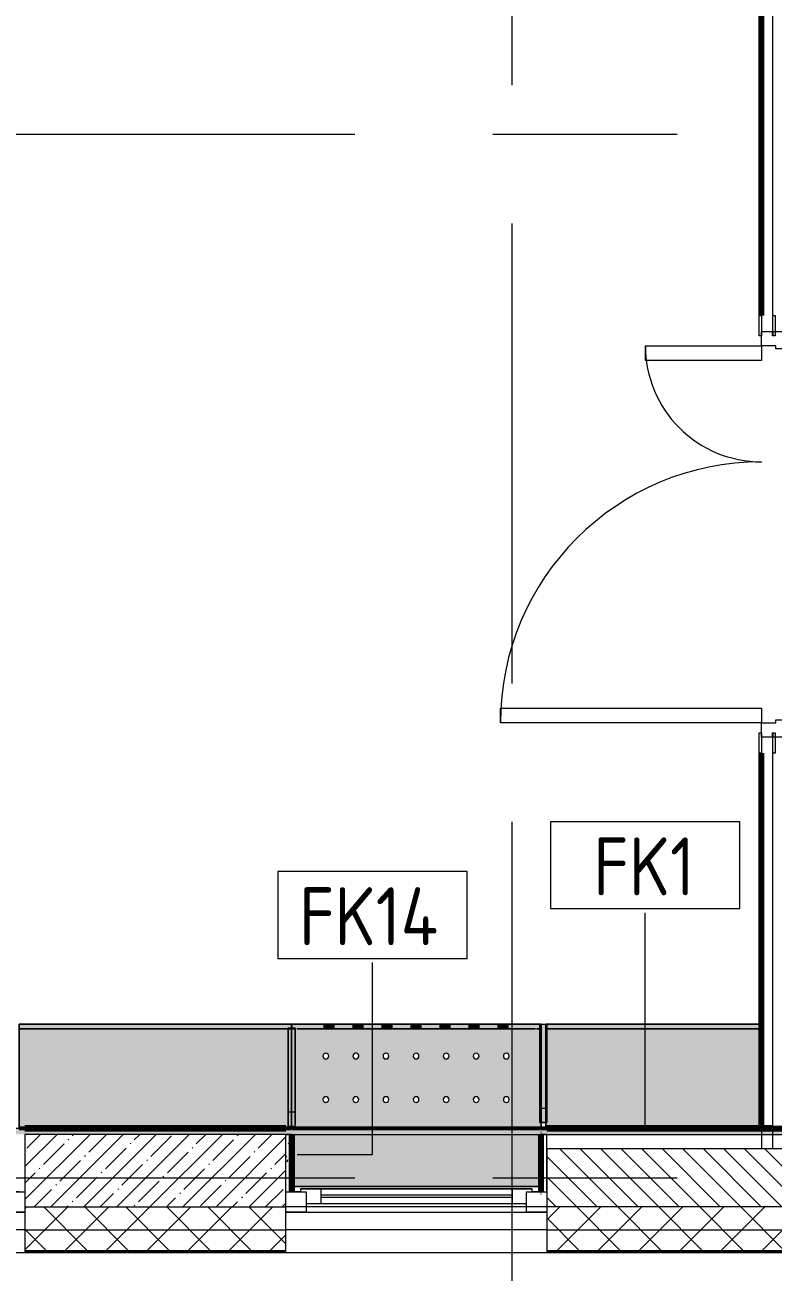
# Model space of a CAD drawing. Header units: millimetres. Extents: x 81469 to 279813, y -8553 to 29000.
# Drawn here: x 99030 to 101610, y -325 to 3977 of the extents above; entities that cross this region are included whole.
import ezdxf

# ---------------------------------------------------------------- set-up
doc = ezdxf.new("R2010")
doc.units = ezdxf.units.MM
doc.linetypes.add('Осевая', pattern=[3175, 635, -476.25, 1587.5, -476.25])
for name, color, linetype, lineweight in [('A-DOOR', 7, 'Continuous', 9), ('A-DOOR-1', 7, 'Continuous', 13), ('A-DOOR-FRAM', 7, 'Continuous', 13), ('A-GLAZ', 7, 'Continuous', 9), ('A-GLAZ-1', 7, 'Continuous', 13), ('A-WALL', 7, 'Continuous', 9), ('A-WALL-IDEN', 7, 'Continuous', 9), ('I-WALL', 7, 'Continuous', 9), ('S-COLS', 7, 'Continuous', 9), ('Оси', 7, 'Continuous', 9), ('Оси-2', 7, 'Осевая', 9)]:
    doc.layers.add(name, color=color, linetype=linetype, lineweight=lineweight)
for name, color, linetype, lineweight, true_color in [('A-WALL-1', 7, 'Continuous', 9, 0xc0c0c0), ('I-WALL-11', 7, 'Continuous', 53, 0xeaa7bf), ('I-WALL-14', 7, 'Continuous', 80, 0xffd2ff), ('I-WALL-4', 7, 'Continuous', 9, 0xc0c0c0), ('I-WALL-8', 7, 'Continuous', 80, 0xff80c0), ('I-WALL-9', 7, 'Continuous', 53, 0xff80c0), ('S-WALL-ANLY', 7, 'Continuous', 13, 0x008040), ('S-WALL-ANLY-1', 7, 'Continuous', 5, 0x008040), ('Знаки-1', 9, 'Continuous', 9, 0x808080), ('Знаки-3', 7, 'Continuous', 9, 0xd1cabb), ('Знаки-5', 7, 'Continuous', 9, 0xc1bbaf), ('Знаки-6', 7, 'Continuous', 9, 0xaba79f), ('Знаки-7', 7, 'Continuous', 9, 0xccc5b7), ('Знаки-8', 7, 'Continuous', 9, 0xd4ccbd), ('Знаки-9', 7, 'Continuous', 9, 0xd5cdbe)]:
    doc.layers.add(name, color=color, linetype=linetype, lineweight=lineweight, true_color=true_color)
doc.layers.add('Знаки-4', color=7, linetype='Continuous', lineweight=9, transparency=0.5)
doc.styles.add('GOST Common_1', font='GOST_Common.ttf', dxfattribs={"width": 0.9, "height": 200})
pattern_1 = [(0, (0, 0), (121.92, 30.48), [10.058, -81.382, 10.058, -81.382, -487.68]), (0, (0, 0), (121.92, 30.48), [-182.88, 10.058, -172.822, 10.058, -81.382, -213.36]), (0, (0, 0), (121.92, 30.48), [-457.2, 10.058, -50.902, 10.058, -142.342]), (120, (45.72, 15.24), (-87.356454, 90.345817), [10.058, -81.382, 10.058, -81.382, -487.68]), (120, (45.72, 15.24), (-87.356454, 90.345817), [-182.88, 10.058, -172.822, 10.058, -81.382, -213.36]), (120, (45.72, 15.24), (-87.356454, 90.345817), [-457.2, 10.058, -50.902, 10.058, -142.342]), (240, (60.96, 76.2), (-34.563546, -120.825817), [10.058, -81.382, 10.058, -81.382, -487.68]), (240, (60.96, 76.2), (-34.563546, -120.825817), [-182.88, 10.058, -172.822, 10.058, -81.382, -213.36]), (240, (60.96, 76.2), (-34.563546, -120.825817), [-457.2, 10.058, -50.902, 10.058, -142.342])]

# ---------------------------------------------------------------- blocks, each defined once
blk = doc.blocks.new('BSC_Колонна _Прямоугольная - 250х900-23282983-План отделки стен 3 этажа в осях 23-33')
at = {"layer": 'S-COLS'}
h = blk.add_hatch(dxfattribs=at)
h.set_pattern_fill('FP_8', color=256, style=0, pattern_type=2)
h.set_pattern_definition([(45, (-99480, -25), (-57.024626, 57.024626), []), (45, (-99422.975, -25), (-57.024626, 57.024626), [100.806, -20.161, 3.353, -16.808])])
h.paths.add_polyline_path([(-450, -125), (450, -125), (449, 125), (-450, 125), (-450, 23.8)])
for p, q in [((450, 125), (-450, 125)), ((-450, 125), (-450, -125)), ((450, -125), (450, 125)), ((-450, -125), (450, -125))]:
    blk.add_line(p, q, dxfattribs=at)
blk = doc.blocks.new('120_Окно_СКБ_1Ст - 120_Окно_СКБ_1Ст 900х2500_h_ с форточкой-V4-План отделки стен 3 этажа в осях 23-33')
at = {"layer": 'A-GLAZ'}
for p, q in [((450, -57), (-450, -57)), ((-430, -127), (-400, -127)), ((-330, -107), (330, -107)), ((330, -117), (-330, -117)), ((400, -127), (430, -127))]:
    blk.add_line(p, q, dxfattribs=at)
at = {"layer": 'A-GLAZ-1'}
for p, q in [((-450, -127), (-450, -57)), ((-450, -57), (-380, -57)), ((-380, -57), (-380, -127)), ((380, -127), (380, -57)), ((380, -57), (450, -57)), ((450, -57), (450, -127)), ((-380, -127), (-450, -127)), ((-380, -127), (-400, -127)), ((-400, -127), (-400, -137)), ((380, -87), (-380, -87)), ((-380, -87), (-380, -127)), ((-330, -137), (-330, -87)), ((330, -137), (330, -87)), ((380, -127), (380, -87)), ((450, -127), (380, -127)), ((400, -127), (380, -127)), ((400, -137), (400, -127)), ((-400, -137), (400, -137)), ((400, -137), (-400, -137))]:
    blk.add_line(p, q, dxfattribs=at)
blk = doc.blocks.new('120_Окно_СКБ_1Ст - 120_Окно_СКБ_1Ст 900х2500_h_ с форточкой-V16-План отделки стен 3 этажа в осях 23-33')
at = {"layer": 'A-GLAZ'}
for p, q in [((450, -57), (-450, -57)), ((-430, -127), (-400, -127)), ((-330, -107), (330, -107)), ((330, -117), (-330, -117)), ((400, -127), (430, -127))]:
    blk.add_line(p, q, dxfattribs=at)
at = {"layer": 'A-GLAZ-1'}
for p, q in [((-450, -127), (-450, -57)), ((-450, -57), (-380, -57)), ((-380, -57), (-380, -127)), ((380, -127), (380, -57)), ((380, -57), (450, -57)), ((450, -57), (450, -127)), ((-380, -127), (-450, -127)), ((-380, -127), (-400, -127)), ((-400, -127), (-400, -137)), ((380, -87), (-380, -87)), ((-380, -87), (-380, -127)), ((-330, -137), (-330, -87)), ((330, -137), (330, -87)), ((380, -127), (380, -87)), ((450, -127), (380, -127)), ((400, -127), (380, -127)), ((400, -137), (400, -127)), ((-400, -137), (400, -137)), ((400, -137), (-400, -137))]:
    blk.add_line(p, q, dxfattribs=at)
blk = doc.blocks.new('Зашивка радиатора_ с перфорацией М1_1 - Зашивка радиатора_ с перфорацией М1_1-V24-План отделки стен 3 этажа в осях 23-33')
at = {"layer": 'Знаки-4'}
for points in [[(92.3, 380), (-430, 380), (-430, 200.5), (430, 200.5), (430, 380)], [(413, -163.9), (-430, -163.9), (-430, -179.9), (430, -179.7), (430, -163.9), (413.6, -163.9)], [(-299, -163.9), (-319, -163.9), (-318.3, -179.9), (-279, -179.9), (-279.7, -163.9), (-293.8, -163.9)], [(-289, -163.9), (-309, -163.9), (-308.7, -179.9), (-289, -179.9)], [(-194, -163.9), (-219, -163.9), (-218.3, -179.9), (-179, -179.9), (-179.7, -163.9), (-193.8, -163.9)], [(-191.9, -163.9), (-209, -163.9), (-208.7, -179.9), (-189, -179.9), (-189.3, -163.9), (-190.3, -163.9)], [(-84.9, -163.9), (-119, -163.9), (-118.3, -179.9), (-79, -179.9), (-79.7, -163.9), (-81.7, -163.9)], [(-106.1, -163.9), (-109, -163.9), (-108.7, -179.9), (-89, -179.9), (-89.3, -163.9), (-104, -163.9)], [(-108.7, -163.9), (-109, -163.9), (-108.7, -179.9), (-89, -179.9), (-89.3, -163.9), (-107.7, -163.9)], [(1, -163.9), (-19, -163.9), (-18.3, -179.9), (21, -179.9), (20.3, -163.9), (6.2, -163.9)], [(-8.7, -163.9), (-9, -163.9), (-8.7, -179.9), (11, -179.9), (10.7, -163.9), (-7.7, -163.9)], [(103.6, -163.9), (81, -163.9), (81.7, -179.9), (121, -179.9), (120.3, -163.9), (104.7, -163.9)], [(108.1, -163.9), (91, -163.9), (91.3, -179.9), (111, -179.9), (110.7, -163.9), (109.7, -163.9)], [(181, -163.9), (181.7, -179.9), (221, -179.9), (220.3, -163.9), (181.7, -163.9)], [(208.5, -163.9), (191, -163.9), (191.3, -179.9), (211, -179.9), (210.7, -163.9), (209.7, -163.9)], [(201, -163.9), (191, -163.9), (191.3, -179.9), (211, -179.9), (210.7, -163.9), (203.6, -163.9)], [(281, -163.9), (281.7, -179.9), (321, -179.9), (320.3, -163.9), (281.7, -163.9)], [(293.9, -163.9), (291, -163.9), (291.3, -179.9), (311, -179.9), (310.7, -163.9), (295.8, -163.9)]]:
    blk.add_hatch(color=256, dxfattribs=at).paths.add_polyline_path(points)
h = blk.add_hatch(color=256, dxfattribs=at)
h.paths.add_polyline_path([(271.7, 180), (-430, 180), (-430, -179.9), (430.2, -179.9), (430.2, 180)])
h.paths.add_polyline_path([(1, 90.4), (6, 89), (9.7, 85.4), (11, 80.4), (9.7, 75.4), (6, 71.7), (1, 70.4), (-4, 71.7), (-7.7, 75.4), (-9, 80.4), (-7.7, 85.4), (-4, 89), (-1.6, 90)])
h.paths.add_polyline_path([(312.2, 90.4), (317.2, 89), (320.9, 85.4), (322.2, 80.4), (320.9, 75.4), (317.2, 71.7), (312.2, 70.4), (307.2, 71.7), (303.6, 75.4), (302.2, 80.4), (303.6, 85.4), (307.2, 89), (309.7, 90)])
h.paths.add_polyline_path([(104.7, 90.4), (109.7, 89), (113.4, 85.4), (114.7, 80.4), (113.4, 75.4), (109.7, 71.7), (104.7, 70.4), (99.7, 71.7), (96.1, 75.4), (94.7, 80.4), (96.1, 85.4), (99.7, 89), (102.2, 90)])
h.paths.add_polyline_path([(-102.8, 90.4), (-97.8, 89), (-94.1, 85.4), (-92.8, 80.4), (-94.1, 75.4), (-97.8, 71.7), (-102.8, 70.4), (-107.8, 71.7), (-111.4, 75.4), (-112.8, 80.4), (-111.4, 85.4), (-107.8, 89), (-105.3, 90)])
h.paths.add_polyline_path([(208.5, 90.4), (213.5, 89), (217.2, 85.4), (218.5, 80.4), (217.2, 75.4), (213.5, 71.7), (208.5, 70.4), (203.5, 71.7), (199.8, 75.4), (198.5, 80.4), (199.8, 85.4), (203.5, 89), (205.9, 90)])
h.paths.add_polyline_path([(-206.5, 90.4), (-201.5, 89), (-197.8, 85.4), (-196.5, 80.4), (-197.8, 75.4), (-201.5, 71.7), (-206.5, 70.4), (-211.5, 71.7), (-215.2, 75.4), (-216.5, 80.4), (-215.2, 85.4), (-211.5, 89), (-209.1, 90)])
h.paths.add_polyline_path([(-310.3, 90.4), (-305.3, 89), (-301.6, 85.4), (-300.3, 80.4), (-301.6, 75.4), (-305.3, 71.7), (-310.3, 70.4), (-315.3, 71.7), (-318.9, 75.4), (-320.3, 80.4), (-318.9, 85.4), (-315.3, 89), (-312.8, 90)])
h.paths.add_polyline_path([(-310.3, -59.6), (-305.3, -61), (-301.6, -64.6), (-300.3, -69.6), (-301.6, -74.6), (-305.3, -78.3), (-310.3, -79.6), (-315.3, -78.3), (-318.9, -74.6), (-320.3, -69.6), (-318.9, -64.6), (-315.3, -61), (-312.8, -60)])
h.paths.add_polyline_path([(312.2, -59.6), (317.2, -61), (320.9, -64.6), (322.2, -69.6), (320.9, -74.6), (317.2, -78.3), (312.2, -79.6), (307.2, -78.3), (303.6, -74.6), (302.2, -69.6), (303.6, -64.6), (307.2, -61), (309.7, -60)])
h.paths.add_polyline_path([(104.7, -59.6), (109.7, -61), (113.4, -64.6), (114.7, -69.6), (113.4, -74.6), (109.7, -78.3), (104.7, -79.6), (99.7, -78.3), (96.1, -74.6), (94.7, -69.6), (96.1, -64.6), (99.7, -61), (102.2, -60)])
h.paths.add_polyline_path([(208.5, -59.6), (213.5, -61), (217.2, -64.6), (218.5, -69.6), (217.2, -74.6), (213.5, -78.3), (208.5, -79.6), (203.5, -78.3), (199.8, -74.6), (198.5, -69.6), (199.8, -64.6), (203.5, -61), (205.9, -60)])
h.paths.add_polyline_path([(1, -59.6), (6, -61), (9.7, -64.6), (11, -69.6), (9.7, -74.6), (6, -78.3), (1, -79.6), (-4, -78.3), (-7.7, -74.6), (-9, -69.6), (-7.7, -64.6), (-4, -61), (-1.6, -60)])
h.paths.add_polyline_path([(-206.5, -59.6), (-201.5, -61), (-197.8, -64.6), (-196.5, -69.6), (-197.8, -74.6), (-201.5, -78.3), (-206.5, -79.6), (-211.5, -78.3), (-215.2, -74.6), (-216.5, -69.6), (-215.2, -64.6), (-211.5, -61), (-209.1, -60)])
h.paths.add_polyline_path([(-102.8, -59.6), (-97.8, -61), (-94.1, -64.6), (-92.8, -69.6), (-94.1, -74.6), (-97.8, -78.3), (-102.8, -79.6), (-107.8, -78.3), (-111.4, -74.6), (-112.8, -69.6), (-111.4, -64.6), (-107.8, -61), (-105.3, -60)])
at = {"layer": 'Знаки-1'}
for p, q in [((430, 380), (-430, 380)), ((-430, 180), (430, 180)), ((430.2, 180), (-430, 180)), ((-430, 180), (-430, -179.9)), ((430.2, -179.9), (430.2, 180)), ((-430, -179.9), (430.2, -179.9))]:
    blk.add_line(p, q, dxfattribs=at)
for centre, start, end in [((-310.3, 80.4), 0, 180), ((-206.5, 80.4), 0, 180), ((-102.8, 80.4), 0, 180), ((1, 80.4), 0, 180), ((104.7, 80.4), 0, 180), ((208.5, 80.4), 0, 180), ((312.2, 80.4), 0, 180), ((-310.3, 80.4), 180, 0), ((-206.5, 80.4), 180, 360), ((-102.8, 80.4), 180, 0), ((1, 80.4), 180, 0), ((104.7, 80.4), 180, 360), ((208.5, 80.4), 180, 0), ((312.2, 80.4), 180, 0), ((-310.3, -69.6), 0, 180), ((-310.3, -69.6), 180, 0), ((-206.5, -69.6), 0, 180), ((-206.5, -69.6), 180, 0), ((-102.8, -69.6), 0, 180), ((-102.8, -69.6), 180, 0), ((1, -69.6), 0, 180), ((1, -69.6), 180, 0), ((104.7, -69.6), 0, 180), ((104.7, -69.6), 180, 0), ((208.5, -69.6), 0, 180), ((208.5, -69.6), 180, 0), ((312.2, -69.6), 0, 180), ((312.2, -69.6), 180, 0)]:
    blk.add_arc(centre, 10, start, end, dxfattribs=at)
at = {"layer": 'Знаки-3'}
for p, q in [((-426.2, -163.9), (-430, -163.9)), ((-430, -163.9), (-430, -179.9)), ((-304.2, -163.9), (-307.7, -163.9)), ((-294, -163.9), (-304, -163.9)), ((-290.3, -163.9), (-293.8, -163.9)), ((-204.2, -163.9), (-207.7, -163.9)), ((-194, -163.9), (-204, -163.9)), ((-190.3, -163.9), (-193.8, -163.9)), ((-107.7, -163.9), (-104.2, -163.9)), ((-104.2, -163.9), (-107.7, -163.9)), ((-104, -163.9), (-94, -163.9)), ((-94, -163.9), (-104, -163.9)), ((-93.8, -163.9), (-90.3, -163.9)), ((-90.3, -163.9), (-93.8, -163.9)), ((-4.2, -163.9), (-7.7, -163.9)), ((6, -163.9), (-4, -163.9)), ((9.7, -163.9), (6.2, -163.9)), ((95.8, -163.9), (92.3, -163.9)), ((106, -163.9), (96, -163.9)), ((109.7, -163.9), (106.2, -163.9)), ((192.3, -163.9), (195.8, -163.9)), ((195.8, -163.9), (192.3, -163.9)), ((196, -163.9), (206, -163.9)), ((206, -163.9), (196, -163.9)), ((206.2, -163.9), (209.7, -163.9)), ((209.7, -163.9), (206.2, -163.9)), ((295.8, -163.9), (292.3, -163.9)), ((306, -163.9), (296, -163.9)), ((309.7, -163.9), (306.2, -163.9)), ((430, -163.9), (418, -163.9)), ((430, -163.9), (430, -166.9)), ((-430, -179.9), (-426.2, -179.9)), ((-307.7, -179.9), (-304.2, -179.9)), ((-304, -179.9), (-294, -179.9)), ((-293.8, -179.9), (-290.3, -179.9)), ((-207.7, -179.9), (-204.2, -179.9)), ((-204, -179.9), (-194, -179.9)), ((-193.8, -179.9), (-190.3, -179.9)), ((-107.7, -179.9), (-104.2, -179.9)), ((-104.2, -179.9), (-107.7, -179.9)), ((-104, -179.9), (-94, -179.9)), ((-94, -179.9), (-104, -179.9)), ((-93.8, -179.9), (-90.3, -179.9)), ((-90.3, -179.9), (-93.8, -179.9)), ((-7.7, -179.9), (-4.2, -179.9)), ((-4, -179.9), (6, -179.9)), ((6.2, -179.9), (9.7, -179.9)), ((92.3, -179.9), (95.8, -179.9)), ((96, -179.9), (106, -179.9)), ((106.2, -179.9), (109.7, -179.9)), ((192.3, -179.9), (195.8, -179.9)), ((195.8, -179.9), (192.3, -179.9)), ((196, -179.9), (206, -179.9)), ((206, -179.9), (196, -179.9)), ((206.2, -179.9), (209.7, -179.9)), ((209.7, -179.9), (206.2, -179.9)), ((292.3, -179.9), (295.8, -179.9)), ((296, -179.9), (306, -179.9)), ((306.2, -179.9), (309.7, -179.9))]:
    blk.add_line(p, q, dxfattribs=at)
at = {"layer": 'Знаки-5'}
for p, q in [((-430, 200.7), (-430, 380)), ((430, 380), (430, 200.5)), ((430, 180), (-430, 180)), ((-430, 180), (430, 180)), ((430.2, 180), (430.2, -179.9)), ((-430, -163.9), (-426.2, -163.9)), ((-430, -163.9), (-430, -179.9)), ((-414.4, -163.9), (-426.2, -163.9)), ((-394.9, -163.9), (-410.5, -163.9)), ((-319, -163.9), (-394.3, -163.9)), ((-319, -163.9), (-279, -163.9)), ((-309, -163.9), (-319, -163.9)), ((-279, -163.9), (-309, -163.9)), ((-219, -163.9), (-279, -163.9)), ((-219, -163.9), (-209, -163.9)), ((-209, -163.9), (-219, -163.9)), ((-209, -163.9), (-189, -163.9)), ((-204, -163.9), (-209, -163.9)), ((-194, -163.9), (-204, -163.9)), ((-189, -163.9), (-194, -163.9)), ((-189, -163.9), (-179, -163.9)), ((-179, -163.9), (-189, -163.9)), ((-119, -163.9), (-179, -163.9)), ((-119, -163.9), (-109, -163.9)), ((-118.3, -163.9), (-119, -163.9)), ((-109, -163.9), (-118.3, -163.9)), ((-109, -163.9), (-89, -163.9)), ((-104, -163.9), (-109, -163.9)), ((-89, -163.9), (-104, -163.9)), ((-89, -163.9), (-84.9, -163.9)), ((-81.7, -163.9), (-89, -163.9)), ((-84.9, -163.9), (-79, -163.9)), ((-79, -163.9), (-81.7, -163.9)), ((-19, -163.9), (-79, -163.9)), ((-19, -163.9), (-9, -163.9)), ((-4.2, -163.9), (-19, -163.9)), ((-9, -163.9), (15.1, -163.9)), ((18.3, -163.9), (-4.2, -163.9)), ((15.1, -163.9), (21, -163.9)), ((21, -163.9), (18.3, -163.9)), ((81, -163.9), (21, -163.9)), ((81, -163.9), (91, -163.9)), ((81.7, -163.9), (81, -163.9)), ((91, -163.9), (81.7, -163.9)), ((91, -163.9), (96, -163.9)), ((96, -163.9), (91, -163.9)), ((96, -163.9), (108.1, -163.9)), ((109.7, -163.9), (96, -163.9)), ((108.1, -163.9), (111, -163.9)), ((111, -163.9), (109.7, -163.9)), ((111, -163.9), (115.1, -163.9)), ((118.3, -163.9), (111, -163.9)), ((115.1, -163.9), (121, -163.9)), ((121, -163.9), (118.3, -163.9)), ((181, -163.9), (121, -163.9)), ((181, -163.9), (186.9, -163.9)), ((191, -163.9), (181, -163.9)), ((186.9, -163.9), (191, -163.9)), ((191, -163.9), (191.3, -163.9)), ((192.3, -163.9), (191, -163.9)), ((191.3, -163.9), (203.6, -163.9)), ((203.6, -163.9), (192.3, -163.9)), ((203.6, -163.9), (211, -163.9)), ((211, -163.9), (203.6, -163.9)), ((211, -163.9), (221, -163.9)), ((220.3, -163.9), (211, -163.9)), ((221, -163.9), (220.3, -163.9)), ((281, -163.9), (221, -163.9)), ((281, -163.9), (321, -163.9)), ((286.9, -163.9), (281, -163.9)), ((306.2, -163.9), (286.9, -163.9)), ((321, -163.9), (306.2, -163.9)), ((394.9, -163.9), (321, -163.9)), ((411.1, -163.9), (395.4, -163.9)), ((418, -163.9), (414.9, -163.9)), ((418, -163.9), (430, -163.9)), ((430, -166.9), (430, -163.9)), ((430, -166.9), (430, -179.7)), ((-426.2, -179.9), (-430, -179.9)), ((-426.2, -179.9), (-319, -179.9)), ((-319, -179.9), (-284.9, -179.9)), ((-293.8, -179.9), (-319, -179.9)), ((-279.7, -179.9), (-293.8, -179.9)), ((-284.9, -179.9), (-279, -179.9)), ((-279, -179.9), (-279.7, -179.9)), ((-279, -179.9), (-219, -179.9)), ((-219, -179.9), (-209, -179.9)), ((-209, -179.9), (-219, -179.9)), ((-209, -179.9), (-208.7, -179.9)), ((-189, -179.9), (-209, -179.9)), ((-208.7, -179.9), (-201.6, -179.9)), ((-201.6, -179.9), (-191.9, -179.9)), ((-191.9, -179.9), (-189, -179.9)), ((-189, -179.9), (-179, -179.9)), ((-179, -179.9), (-189, -179.9)), ((-179, -179.9), (-119, -179.9)), ((-119, -179.9), (-109, -179.9)), ((-109, -179.9), (-119, -179.9)), ((-109, -179.9), (-91.9, -179.9)), ((-96.4, -179.9), (-109, -179.9)), ((-89.3, -179.9), (-96.4, -179.9)), ((-91.9, -179.9), (-89, -179.9)), ((-89, -179.9), (-89.3, -179.9)), ((-89, -179.9), (-79, -179.9)), ((-79, -179.9), (-89, -179.9)), ((-79, -179.9), (-19, -179.9)), ((-19, -179.9), (-18.3, -179.9)), ((21, -179.9), (-19, -179.9)), ((-18.3, -179.9), (-4.2, -179.9)), ((-4.2, -179.9), (15.1, -179.9)), ((15.1, -179.9), (21, -179.9)), ((21, -179.9), (81, -179.9)), ((81, -179.9), (91, -179.9)), ((86.9, -179.9), (81, -179.9)), ((91, -179.9), (86.9, -179.9)), ((91, -179.9), (91.3, -179.9)), ((111, -179.9), (91, -179.9)), ((91.3, -179.9), (111, -179.9)), ((111, -179.9), (121, -179.9)), ((120.3, -179.9), (111, -179.9)), ((121, -179.9), (120.3, -179.9)), ((121, -179.9), (181, -179.9)), ((181, -179.9), (191, -179.9)), ((181.7, -179.9), (181, -179.9)), ((191, -179.9), (181.7, -179.9)), ((191, -179.9), (191.3, -179.9)), ((211, -179.9), (191, -179.9)), ((191.3, -179.9), (201, -179.9)), ((201, -179.9), (210.7, -179.9)), ((210.7, -179.9), (211, -179.9)), ((211, -179.9), (221, -179.9)), ((215.1, -179.9), (211, -179.9)), ((221, -179.9), (215.1, -179.9)), ((221, -179.9), (281, -179.9)), ((281, -179.9), (286.9, -179.9)), ((321, -179.9), (281, -179.9)), ((286.9, -179.9), (321, -179.9)), ((321, -179.9), (430, -179.9))]:
    blk.add_line(p, q, dxfattribs=at)
at = {"layer": 'Знаки-6'}
for p, q in [((-430, 380), (430, 380)), ((-430, -179.9), (-430, 180)), ((-426.2, -163.9), (-414.4, -163.9)), ((-410.5, -163.9), (-394.9, -163.9)), ((-394.3, -163.9), (394.9, -163.9)), ((395.4, -163.9), (411.1, -163.9)), ((414.9, -163.9), (418, -163.9)), ((430, -179.7), (430, -166.9)), ((430.2, -179.9), (-430, -179.9)), ((430, -179.9), (-426.2, -179.9))]:
    blk.add_line(p, q, dxfattribs=at)
for centre, start, end in [((-310.3, 80.4), 0, 180), ((-206.5, 80.4), 0, 180), ((-102.8, 80.4), 0, 180), ((1, 80.4), 0, 180), ((104.7, 80.4), 0, 180), ((208.5, 80.4), 0, 180), ((312.2, 80.4), 0, 180), ((-310.3, 80.4), 180, 360), ((-206.5, 80.4), 180, 360), ((-102.8, 80.4), 180, 360), ((1, 80.4), 180, 360), ((104.7, 80.4), 180, 360), ((208.5, 80.4), 180, 360), ((312.2, 80.4), 180, 0), ((-310.3, -69.6), 0, 180), ((-310.3, -69.6), 180, 360), ((-206.5, -69.6), 0, 180), ((-206.5, -69.6), 180, 360), ((-102.8, -69.6), 0, 180), ((-102.8, -69.6), 180, 360), ((1, -69.6), 0, 180), ((1, -69.6), 180, 360), ((104.7, -69.6), 75, 180), ((104.7, -69.6), 180, 360), ((104.7, -69.6), 60, 75), ((104.7, -69.6), 45, 60), ((104.7, -69.6), 0, 45), ((208.5, -69.6), 165, 180), ((208.5, -69.6), 180, 240), ((208.5, -69.6), 75, 165), ((208.5, -69.6), 240, 330), ((208.5, -69.6), 0, 75), ((208.5, -69.6), 330, 360), ((312.2, -69.6), 135, 180), ((312.2, -69.6), 180, 360), ((312.2, -69.6), 45, 135), ((312.2, -69.6), 0, 45)]:
    blk.add_arc(centre, 10, start, end, dxfattribs=at)
at = {"layer": 'Знаки-7'}
for p, q in [((-309, -163.9), (-318.3, -163.9)), ((-309, -163.9), (-304.2, -163.9)), ((-304.2, -163.9), (-309, -163.9)), ((-304, -163.9), (-294, -163.9)), ((-294, -163.9), (-304, -163.9)), ((-293.8, -163.9), (-289, -163.9)), ((-289, -163.9), (-293.8, -163.9)), ((-279.7, -163.9), (-289, -163.9)), ((-209, -163.9), (-218.3, -163.9)), ((-207.7, -163.9), (-204.2, -163.9)), ((-204.2, -163.9), (-207.7, -163.9)), ((-204, -163.9), (-194, -163.9)), ((-194, -163.9), (-204, -163.9)), ((-193.8, -163.9), (-190.3, -163.9)), ((-190.3, -163.9), (-193.8, -163.9)), ((-179.7, -163.9), (-189, -163.9)), ((-109, -163.9), (-118.3, -163.9)), ((-109, -163.9), (-89, -163.9)), ((-89, -163.9), (-109, -163.9)), ((-79.7, -163.9), (-89, -163.9)), ((-9, -163.9), (-18.3, -163.9)), ((-9, -163.9), (-4.2, -163.9)), ((-4.2, -163.9), (-9, -163.9)), ((-4, -163.9), (6, -163.9)), ((6, -163.9), (-4, -163.9)), ((6.2, -163.9), (11, -163.9)), ((11, -163.9), (6.2, -163.9)), ((20.3, -163.9), (11, -163.9)), ((91, -163.9), (81.7, -163.9)), ((92.3, -163.9), (95.8, -163.9)), ((95.8, -163.9), (92.3, -163.9)), ((96, -163.9), (106, -163.9)), ((106, -163.9), (96, -163.9)), ((106.2, -163.9), (109.7, -163.9)), ((109.7, -163.9), (106.2, -163.9)), ((120.3, -163.9), (111, -163.9)), ((191, -163.9), (181.7, -163.9)), ((191, -163.9), (211, -163.9)), ((211, -163.9), (191, -163.9)), ((220.3, -163.9), (211, -163.9)), ((291, -163.9), (281.7, -163.9)), ((291, -163.9), (295.8, -163.9)), ((295.8, -163.9), (291, -163.9)), ((296, -163.9), (306, -163.9)), ((306, -163.9), (296, -163.9)), ((306.2, -163.9), (311, -163.9)), ((311, -163.9), (306.2, -163.9)), ((320.3, -163.9), (311, -163.9)), ((-318.3, -179.9), (-309, -179.9)), ((-309, -179.9), (-304.2, -179.9)), ((-304.2, -179.9), (-309, -179.9)), ((-304, -179.9), (-294, -179.9)), ((-294, -179.9), (-304, -179.9)), ((-293.8, -179.9), (-289, -179.9)), ((-289, -179.9), (-293.8, -179.9)), ((-289, -179.9), (-279.7, -179.9)), ((-218.3, -179.9), (-209, -179.9)), ((-207.7, -179.9), (-204.2, -179.9)), ((-204.2, -179.9), (-207.7, -179.9)), ((-204, -179.9), (-194, -179.9)), ((-194, -179.9), (-204, -179.9)), ((-193.8, -179.9), (-190.3, -179.9)), ((-190.3, -179.9), (-193.8, -179.9)), ((-189, -179.9), (-179.7, -179.9)), ((-118.3, -179.9), (-109, -179.9)), ((-109, -179.9), (-89, -179.9)), ((-89, -179.9), (-109, -179.9)), ((-89, -179.9), (-79.7, -179.9)), ((-18.3, -179.9), (-9, -179.9)), ((-9, -179.9), (-4.2, -179.9)), ((-4.2, -179.9), (-9, -179.9)), ((-4, -179.9), (6, -179.9)), ((6, -179.9), (-4, -179.9)), ((6.2, -179.9), (11, -179.9)), ((11, -179.9), (6.2, -179.9)), ((11, -179.9), (20.3, -179.9)), ((81.7, -179.9), (91, -179.9)), ((92.3, -179.9), (95.8, -179.9)), ((95.8, -179.9), (92.3, -179.9)), ((96, -179.9), (106, -179.9)), ((106, -179.9), (96, -179.9)), ((106.2, -179.9), (109.7, -179.9)), ((109.7, -179.9), (106.2, -179.9)), ((111, -179.9), (120.3, -179.9)), ((181.7, -179.9), (191, -179.9)), ((191, -179.9), (211, -179.9)), ((211, -179.9), (191, -179.9)), ((211, -179.9), (220.3, -179.9)), ((281.7, -179.9), (291, -179.9)), ((291, -179.9), (295.8, -179.9)), ((295.8, -179.9), (291, -179.9)), ((296, -179.9), (306, -179.9)), ((306, -179.9), (296, -179.9)), ((306.2, -179.9), (311, -179.9)), ((311, -179.9), (306.2, -179.9)), ((311, -179.9), (320.3, -179.9))]:
    blk.add_line(p, q, dxfattribs=at)
at = {"layer": 'Знаки-8'}
for p, q in [((-104.2, -163.9), (-107.7, -163.9)), ((-94, -163.9), (-104, -163.9)), ((-90.3, -163.9), (-93.8, -163.9)), ((195.8, -163.9), (192.3, -163.9)), ((206, -163.9), (196, -163.9)), ((209.7, -163.9), (206.2, -163.9)), ((-107.7, -179.9), (-104.2, -179.9)), ((-104, -179.9), (-94, -179.9)), ((-93.8, -179.9), (-90.3, -179.9)), ((192.3, -179.9), (195.8, -179.9)), ((196, -179.9), (206, -179.9)), ((206.2, -179.9), (209.7, -179.9))]:
    blk.add_line(p, q, dxfattribs=at)
blk = doc.blocks.new('Зашивка без перфорации М3_2_1 - М3_2_3-31137425-План отделки стен 3 этажа в осях 23-33')
at = {"layer": 'Знаки-4'}
for points in [[(308.2, 180), (-430, 180), (-430, -179.9), (510.2, -179.9), (510.2, 180), (487.5, 180)], [(487.5, -163.9), (-430, -163.9), (-430, -179.9), (510, -179.7), (509.8, -163.9), (497.8, -163.9)]]:
    blk.add_hatch(color=256, dxfattribs=at).paths.add_polyline_path(points)
at = {"layer": 'Знаки-1'}
for p, q in [((510.2, 180), (-430, 180)), ((-430, 180), (-430, -179.9)), ((510.2, -179.9), (510.2, 180)), ((-430, -179.9), (510.2, -179.9))]:
    blk.add_line(p, q, dxfattribs=at)
at = {"layer": 'Знаки-3'}
for p, q in [((-418.2, -163.9), (-430, -163.9)), ((509.8, -163.9), (497.8, -163.9)), ((510, -166.9), (510, -179.7))]:
    blk.add_line(p, q, dxfattribs=at)
at = {"layer": 'Знаки-5'}
for p, q in [((-430, 173.3), (-430, 180)), ((510.2, 178.9), (510.2, 173.3)), ((-430, -163.9), (-418.2, -163.9)), ((-430, -179.9), (-430, -166.9)), ((-430, -166.9), (-430, -179.9)), ((497.8, -163.9), (-418.2, -163.9)), ((497.8, -163.9), (509.8, -163.9)), ((510, -179.7), (510, -166.9)), ((510.2, -166.9), (510.2, -179.4)), ((-430, -179.9), (509.8, -179.9))]:
    blk.add_line(p, q, dxfattribs=at)
at = {"layer": 'Знаки-6'}
for p, q in [((-430, 180), (509.8, 180)), ((-418.2, -163.9), (497.8, -163.9)), ((509.8, -179.9), (-430, -179.9)), ((509.8, -179.9), (-430, -179.9))]:
    blk.add_line(p, q, dxfattribs=at)
at = {"layer": 'Знаки-7'}
for p, q in [((-430, -166.9), (-430, 173.1)), ((510.2, 173.1), (510.2, -166.9)), ((-430, -163.9), (-430, -166.9)), ((-430, -166.9), (-430, -179.9)), ((510, -166.9), (510, -163.9))]:
    blk.add_line(p, q, dxfattribs=at)
at = {"layer": 'Знаки-8'}
blk.add_line((-430, -163.9), (-430, -166.9), dxfattribs=at)
at = {"layer": 'Знаки-9'}
blk.add_line((510, -163.9), (510, -166.9), dxfattribs=at)
blk = doc.blocks.new('Зашивка без перфорации М3_2_1 - М3_2_4-31137485-План отделки стен 3 этажа в осях 23-33')
at = {"layer": 'Знаки-4'}
for points in [[(131.6, 180), (-430, 180), (-430, -179.9), (310.2, -179.9), (310.2, 180)], [(306.5, -163.9), (-430, -163.9), (-430, -179.9), (310, -179.9), (310, -163.9)]]:
    blk.add_hatch(color=256, dxfattribs=at).paths.add_polyline_path(points)
at = {"layer": 'Знаки-1'}
for p, q in [((310.2, 180), (-430, 180)), ((-430, 180), (-430, -179.9)), ((310.2, -179.9), (310.2, 180)), ((-430, -179.9), (310.2, -179.9))]:
    blk.add_line(p, q, dxfattribs=at)
at = {"layer": 'Знаки-3'}
for p, q in [((310, -163.9), (306.5, -163.9)), ((310, -163.9), (310, -179.9)), ((306.5, -179.9), (310, -179.9))]:
    blk.add_line(p, q, dxfattribs=at)
at = {"layer": 'Знаки-5'}
for p, q in [((310.2, 160), (310.2, -179.9)), ((306.5, -163.9), (-430, -163.9)), ((-430, -163.9), (-430, -179.9)), ((306.5, -163.9), (310, -163.9)), ((310, -179.9), (310, -163.9)), ((-430, -179.9), (306.5, -179.9)), ((310.2, -179.9), (306.5, -179.9)), ((310, -179.9), (306.5, -179.9))]:
    blk.add_line(p, q, dxfattribs=at)
at = {"layer": 'Знаки-6'}
for p, q in [((-430, -179.9), (-430, 180)), ((-430, 180), (310.2, 180)), ((310.2, 180), (310.2, 160)), ((-430, -163.9), (306.5, -163.9)), ((-430, -163.9), (-430, -179.9)), ((306.5, -179.9), (-430, -179.9)), ((306.5, -179.9), (-430, -179.9))]:
    blk.add_line(p, q, dxfattribs=at)
blk = doc.blocks.new('Зашивка_ опоясывающая панель - Зашивка_ опоясывающая панель Т2_1-V43-План отделки стен 3 этажа в осях 23-33')
at = {"layer": 'Знаки-4'}
for points in [[(-418.2, -110), (-406, -110), (-406, 180), (-430, 180), (-430, -110)], [(-411, -160), (-406, -160), (-406, 180), (-430, 180), (-430, -160), (-411.1, -160)]]:
    blk.add_hatch(color=256, dxfattribs=at).paths.add_polyline_path(points)
at = {"layer": 'Знаки-3'}
for p, q in [((-430, 180), (-430, 177.1)), ((-430, 180), (-418.2, 180)), ((-418, 180), (-406, 180)), ((-406, 177.1), (-406, 180))]:
    blk.add_line(p, q, dxfattribs=at)
at = {"layer": 'Знаки-5'}
for p, q in [((-430, 177.1), (-430, -110)), ((-430, -110), (-430, 177.1)), ((-406, 177.1), (-406, -110)), ((-406, -110), (-406, 177.1)), ((-430, -110), (-430, -160)), ((-430, -110), (-406, -110)), ((-430, -110), (-406, -110)), ((-406, -138.9), (-406, -110)), ((-415.2, -160), (-430, -160)), ((-411.1, -160), (-415.2, -160)), ((-406, -160), (-409.1, -160)), ((-406, -155.1), (-406, -139.5)), ((-406, -160), (-406, -157.7))]:
    blk.add_line(p, q, dxfattribs=at)
at = {"layer": 'Знаки-6'}
for p, q in [((-430, -160), (-430, 180)), ((-430, 180), (-406, 180)), ((-406, 180), (-406, -138.9)), ((-430, -160), (-415.2, -160)), ((-415.2, -160), (-411.1, -160)), ((-409.1, -160), (-406, -160)), ((-406, -139.5), (-406, -155.1)), ((-406, -157.7), (-406, -160))]:
    blk.add_line(p, q, dxfattribs=at)
at = {"layer": 'Знаки-7'}
for p, q in [((-430, 180), (-430, 177.1)), ((-430, 177.1), (-430, 180)), ((-430, 180), (-418.2, 180)), ((-430, 180), (-418.2, 180)), ((-430, 177.1), (-430, -110)), ((-418, 180), (-406, 180)), ((-418, 180), (-406, 180)), ((-406, 180), (-406, 177.1)), ((-406, 177.1), (-406, 180)), ((-406, -110), (-406, 177.1))]:
    blk.add_line(p, q, dxfattribs=at)
blk = doc.blocks.new('Зашивка_ опоясывающая панель - Зашивка_ опоясывающая панель Т2_1-V44-План отделки стен 3 этажа в осях 23-33')
at = {"layer": 'Знаки-4'}
for points in [[(-410.4, -110), (-406, -110), (-406, 180), (-430, 179.1), (-430, -110), (-426.2, -110)], [(-410.4, -160), (-406, -160), (-406, 180), (-430, 179.1), (-430, -160), (-426.2, -160)]]:
    blk.add_hatch(color=256, dxfattribs=at).paths.add_polyline_path(points)
at = {"layer": 'Знаки-1'}
for p, q in [((-430, 180), (-406, 180)), ((-426.2, -160), (-410.4, -160))]:
    blk.add_line(p, q, dxfattribs=at)
at = {"layer": 'Знаки-3'}
for p, q in [((-430, 178.2), (-430, 176.8)), ((-430, 176.1), (-430, 163.9)), ((-406, 163.9), (-406, 179.9))]:
    blk.add_line(p, q, dxfattribs=at)
at = {"layer": 'Знаки-5'}
for p, q in [((-430, 180), (-406, 180)), ((-430, 163.9), (-430, -110)), ((-430, -110), (-430, 163.9)), ((-406, 163.9), (-406, -110)), ((-406, -110), (-406, 163.9)), ((-430, -110), (-430, -160)), ((-430, -110), (-426.2, -110)), ((-430, -110), (-426.2, -110)), ((-409.7, -110), (-406, -110)), ((-409.7, -110), (-406, -110)), ((-406, -160), (-406, -110)), ((-426.2, -160), (-430, -160)), ((-406, -160), (-409.7, -160))]:
    blk.add_line(p, q, dxfattribs=at)
at = {"layer": 'Знаки-6'}
for p, q in [((-430, 180), (-406, 180)), ((-430, 180), (-406, 180)), ((-430, 176.8), (-430, 178.2)), ((-430, -160), (-430, 176.1)), ((-406, 179.9), (-406, -160)), ((-426.2, -110), (-410.4, -110)), ((-426.2, -110), (-410.4, -110)), ((-430, -160), (-426.2, -160)), ((-410.4, -160), (-426.2, -160)), ((-409.7, -160), (-406, -160))]:
    blk.add_line(p, q, dxfattribs=at)
at = {"layer": 'Знаки-7'}
for p, q in [((-430, 178.2), (-430, 176.8)), ((-430, 176.8), (-430, 178.2)), ((-430, 176.1), (-430, 163.9)), ((-430, 163.9), (-430, 176.1)), ((-406, 179.9), (-406, 163.9)), ((-406, 163.9), (-406, 179.9)), ((-430, 163.9), (-430, -110)), ((-406, -110), (-406, 163.9))]:
    blk.add_line(p, q, dxfattribs=at)
blk = doc.blocks.new('110_Дверь_СКБ_2Ст - Д-5_п__в составе перегородки _не входит в спец__-32680317-План отделки стен 3 этажа в осях 23-33')
at = {"layer": 'A-DOOR'}
for centre, radius, start, end in [((-637.5, -20), 400, 270, 0), ((662.5, -20), 900, 180, 270)]:
    blk.add_arc(centre, radius, start, end, dxfattribs=at)
at = {"layer": 'A-DOOR-1'}
for p, q in [((-637.5, -20), (-587.5, -20)), ((-637.5, -420), (-637.5, -20)), ((-587.5, -20), (-587.5, -420)), ((612.5, -20), (662.5, -20)), ((612.5, -920), (612.5, -20)), ((662.5, -20), (662.5, -920)), ((-587.5, -420), (-637.5, -420)), ((662.5, -920), (612.5, -920))]:
    blk.add_line(p, q, dxfattribs=at)
at = {"layer": 'A-DOOR-FRAM'}
for p, q in [((-687.5, 60), (-627.5, 60)), ((-687.5, -20), (-687.5, 60)), ((-627.5, 60), (-627.5, 30)), ((652.5, 60), (712.5, 60)), ((652.5, 30), (652.5, 60)), ((712.5, 60), (712.5, -20)), ((-742.5, 28), (-672.5, 28)), ((-742.5, 20), (-742.5, 28)), ((-672.5, 20), (-742.5, 20)), ((-687.5, 20), (-672.5, 20)), ((-687.5, 19), (-687.5, 20)), ((-672.5, 19), (-687.5, 19)), ((-672.5, 28), (-672.5, 20)), ((-672.5, 20), (-672.5, 19)), ((-637.5, 30), (-637.5, -20)), ((-627.5, 30), (-637.5, 30)), ((662.5, 30), (652.5, 30)), ((662.5, -20), (662.5, 30)), ((697.5, 20), (697.5, 28)), ((697.5, 28), (767.5, 28)), ((697.5, 19), (697.5, 20)), ((697.5, 20), (712.5, 20)), ((767.5, 20), (697.5, 20)), ((712.5, 19), (697.5, 19)), ((712.5, 20), (712.5, 19)), ((767.5, 28), (767.5, 20)), ((-742.5, -20), (-672.5, -20)), ((-742.5, -28), (-742.5, -20)), ((-672.5, -28), (-742.5, -28)), ((-637.5, -20), (-687.5, -20)), ((-672.5, -20), (-672.5, -28)), ((712.5, -20), (662.5, -20)), ((697.5, -28), (697.5, -20)), ((697.5, -20), (767.5, -20)), ((767.5, -28), (697.5, -28)), ((767.5, -20), (767.5, -28))]:
    blk.add_line(p, q, dxfattribs=at)
blk = doc.blocks.new('М_стена_0001 - Типоразмер_без рамки-25382661-План отделки стен 3 этажа в осях 23-33')
at = {"layer": 'A-WALL-IDEN'}
for p, q in [((3.258, 1.523), (-3.273, 1.523)), ((-3.273, 1.523), (-3.273, -1.477)), ((3.258, -1.477), (3.258, 1.523)), ((-3.273, -1.477), (3.258, -1.477))]:
    blk.add_line(p, q, dxfattribs=at)

msp = doc.modelspace()

# ---------------------------------------------------------------- hatches: boundary and pattern name
at = {"layer": 'A-WALL'}
h = msp.add_hatch(dxfattribs=at)
h.set_pattern_fill('FP_3', color=256, style=0, pattern_type=2)
h.set_pattern_definition([(135, (0, 0), (-35.35534, -35.35534), [])])
h.paths.add_polyline_path([(113430, -100), (113680, -100), (113680, 100), (113430, 100), (113430, 48.8)])
h.paths.add_polyline_path([(106230, -100), (106230, 100), (105180, 100), (105180, -100), (106027.1, -100)])
h.paths.add_polyline_path([(108930, -100), (109830, -100), (109830, 100), (108930, 100), (108930, 48.8)])
h.paths.add_polyline_path([(121430, -100), (121430, 100), (121130, 100), (121130, -100)])
h.paths.add_polyline_path([(111630, -100), (111630, 100), (110730, 100), (110730, -100)])
h.paths.add_polyline_path([(119330, -100), (119330, 100), (118830, 100), (118830, -100), (118940.7, -100)])
h.paths.add_polyline_path([(115980, -100), (117030, -100), (117030, 100), (115980, 100), (115980, 48.8)])
h.paths.add_polyline_path([(92730, -100), (92730, 100), (91930, 100), (91930, -100)])
h.paths.add_polyline_path([(101730, -100), (101730, 100), (100830, 100), (100830, -100), (101722.6, -100)])
h.paths.add_polyline_path([(102880, -100), (102880, 100), (102630, 100), (102630, -100)])
h.paths.add_polyline_path([(94530, -100), (94780, -100), (94780, 100), (94530, 100), (94530, 48.8)])
h.paths.add_polyline_path([(98130, -100), (98130, 100), (97080, 100), (97080, -100), (97418, -100)])
h = msp.add_hatch(dxfattribs=at)
h.set_pattern_fill('FP_2', color=256, style=0, pattern_type=2)
h.set_pattern_definition([(45, (0, 0), (-70.71068, 70.71068), []), (135, (0, 0), (-70.71068, -70.71068), [])])
h.paths.add_polyline_path([(120230, -250), (121430, -250), (121430, -100), (120230, -100)])
h.paths.add_polyline_path([(124680.1, -250), (125080, -250), (125080, -100), (123730, -100), (123730, -250)])
h.paths.add_polyline_path([(115980, -250), (117030, -250), (117030, -100), (115980, -100)])
h.paths.add_polyline_path([(92730, -250), (92730, -100), (91930, -100), (91930, -250)])
h.paths.add_polyline_path([(106027.1, -250), (106230, -250), (106230, -100), (105180, -100), (105180, -250)])
h.paths.add_polyline_path([(93630, -250), (94780, -250), (94780, -100), (93630, -100)])
h.paths.add_polyline_path([(91030, -250), (91030, -100), (89210, -100), (89210, -250), (90243.8, -250)])
h.paths.add_polyline_path([(119330, -250), (119330, -100), (117930, -100), (117930, -250), (118940.7, -250)])
h.paths.add_polyline_path([(109830, -250), (109830, -100), (108930, -100), (108930, -250)])
h.paths.add_polyline_path([(97080, -250), (98130, -250), (98130, -100), (97080, -100)])
h.paths.add_polyline_path([(110730, -250), (111630, -250), (111630, -100), (110730, -100)])
h.paths.add_polyline_path([(99030, -250), (99930, -250), (99930, -100), (99030, -100)])
h.paths.add_polyline_path([(107130, -250), (108030, -250), (108030, -100), (107130, -100)])
h.paths.add_polyline_path([(102880, -250), (102880, -100), (100830, -100), (100830, -250), (102630, -250)])
h.paths.add_polyline_path([(113680, -250), (113680, -100), (112530, -100), (112530, -250), (113201.3, -250)])
at = {"layer": 'I-WALL'}
h = msp.add_hatch(dxfattribs=at)
h.set_pattern_fill('FP_35', color=256, style=0, pattern_type=2)
h.set_pattern_definition(pattern_1)
h.paths.add_polyline_path([(107110, 150), (107110, 170), (92050, 170), (92051, 150), (107103.2, 150)])
h = msp.add_hatch(dxfattribs=at)
h.set_pattern_fill('FP_35', color=256, style=0, pattern_type=2)
h.set_pattern_definition(pattern_1)
h.paths.add_polyline_path([(99930, -48), (99950, -48), (99950, 150), (99930, 150), (99930, 48.8)])
h = msp.add_hatch(dxfattribs=at)
h.set_pattern_fill('FP_35', color=256, style=0, pattern_type=2)
h.set_pattern_definition(pattern_1)
h.paths.add_polyline_path([(100810, -48), (100830, -48), (100830, 149.8), (100810, 149.8), (100810, 48.8)])

# ---------------------------------------------------------------- linework, layer by layer
at = {"layer": 'A-WALL'}
for p, q in [((101570, 5159), (101570, 2975)), ((101610, 2975), (101610, 5159)), ((101570, 1465), (101570, 171)), ((101610, 171), (101610, 1465)), ((101730, -100), (100830, -100)), ((99030, -250), (99930, -250)), ((99030, -253), (99930, -253)), ((100830, -250), (102880, -250)), ((100830, -253), (102880, -253))]:
    msp.add_line(p, q, dxfattribs=at)
at = {"layer": 'A-WALL-1'}
for p, q in [((101730, 100), (100830, 100)), ((100830, 100), (100830, -258)), ((99030, -100), (99030, -258)), ((99930, -258), (99930, -100)), ((108930, -258), (97080, -258))]:
    msp.add_line(p, q, dxfattribs=at)
at = {"layer": 'A-WALL-IDEN'}
for p, q in [((101169.5, 179.8), (101169.5, 914.8)), ((100228.9, 80.4), (100228.9, 742.8)), ((99968.9, 80.4), (100228.9, 80.4))]:
    msp.add_line(p, q, dxfattribs=at)
at = {"layer": 'I-WALL-11'}
for p, q in [((99009.8, 171), (99030, 171)), ((99930, 171), (99949.8, 171)), ((99952.2, 171), (100807.6, 171)), ((100826.5, 171), (100830, 171))]:
    msp.add_line(p, q, dxfattribs=at)
at = {"layer": 'I-WALL-14'}
for p, q in [((99951, 150), (99950, 150)), ((99950, 150), (99950, -48)), ((99951, -48), (99951, 150)), ((100810, 149.8), (100809, 149.8)), ((100809, 149.8), (100809, -48)), ((100810, -48), (100810, 149.8)), ((99950, -48), (99951, -48)), ((100809, -48), (100810, -48))]:
    msp.add_line(p, q, dxfattribs=at)
at = {"layer": 'I-WALL-4'}
for p, q in [((107110, 170), (92730, 170)), ((99930, 150), (101730, 150)), ((99950, 150), (99930, 150)), ((100830, 149.8), (100810, 149.8)), ((100830, -48), (100830, 149.8)), ((101570, 171), (101570, 100)), ((101610, 100), (101610, 171)), ((99930, -48), (99950, -48)), ((100810, -48), (100830, -48)), ((100830, -100), (99930, -100))]:
    msp.add_line(p, q, dxfattribs=at)
at = {"layer": 'I-WALL-8'}
for p, q in [((101569, 5159), (101569, 2975)), ((101569, 1465), (101569, 171)), ((99930, 171), (99030, 171)), ((99030, 171), (99030, 170)), ((99030, 170), (99930, 170)), ((99930, 170), (99930, 171)), ((101569, 171), (100830, 171)), ((100830, 171), (100830, 170)), ((100830, 170), (102650, 170)), ((101610, 171), (101570, 171))]:
    msp.add_line(p, q, dxfattribs=at)
at = {"layer": 'I-WALL-9'}
msp.add_line((100809.8, 171), (100825.8, 171), dxfattribs=at)
at = {"layer": 'S-WALL-ANLY'}
for p, q in [((99030, -179), (98130, -179)), ((100830, -179), (99930, -179))]:
    msp.add_line(p, q, dxfattribs=at)
at = {"layer": 'S-WALL-ANLY-1'}
for p, q in [((99030, -179), (99930, -179)), ((100830, -179), (102880, -179))]:
    msp.add_line(p, q, dxfattribs=at)
at = {"layer": 'Оси'}
msp.add_line((100710, -1906.3), (100710, 593.7), dxfattribs=at)
at = {"layer": 'Оси-2'}
for p, q in [((100710, 593.7), (100710, 19528.3)), ((84769.4, 3600), (122510, 3600)), ((84769.4, 0), (122510, 0))]:
    msp.add_line(p, q, dxfattribs=at)

# ---------------------------------------------------------------- block references
at = {"layer": 'A-DOOR', "rotation": 270}
msp.add_blockref('110_Дверь_СКБ_2Ст - Д-5_п__в составе перегородки _не входит в спец__-32680317-План отделки стен 3 этажа в осях 23-33', (101590, 2232.5), dxfattribs=at)
at = {"layer": 'A-GLAZ', "rotation": 180}
for name, p in [('120_Окно_СКБ_1Ст - 120_Окно_СКБ_1Ст 900х2500_h_ с форточкой-V4-План отделки стен 3 этажа в осях 23-33', (98580, -175)), ('120_Окно_СКБ_1Ст - 120_Окно_СКБ_1Ст 900х2500_h_ с форточкой-V16-План отделки стен 3 этажа в осях 23-33', (100380, -175))]:
    msp.add_blockref(name, p, dxfattribs=at)
at = {"layer": 'A-WALL-IDEN', "xscale": 99.99999999999993, "yscale": 99.99999999999993, "zscale": 99.99999999999993}
for p in [(101170.2, 1076.4), (100229.7, 904.4)]:
    msp.add_blockref('М_стена_0001 - Типоразмер_без рамки-25382661-План отделки стен 3 этажа в осях 23-33', p, dxfattribs=at)
at = {"layer": 'S-COLS'}
msp.add_blockref('BSC_Колонна _Прямоугольная - 250х900-23282983-План отделки стен 3 этажа в осях 23-33', (99480, 25), dxfattribs=at)
at = {"layer": 'Знаки-1'}
msp.add_blockref('Зашивка_ опоясывающая панель - Зашивка_ опоясывающая панель Т2_1-V44-План отделки стен 3 этажа в осях 23-33', (101236.2, 350.5), dxfattribs=at)
at = {"layer": 'Знаки-3', "rotation": 180}
for name, p in [('Зашивка без перфорации М3_2_1 - М3_2_3-31137425-План отделки стен 3 этажа в осях 23-33', (99519.8, 350.5)), ('Зашивка без перфорации М3_2_1 - М3_2_4-31137485-План отделки стен 3 этажа в осях 23-33', (101136.7, 350.5))]:
    msp.add_blockref(name, p, dxfattribs=at)
at = {"layer": 'Знаки-5', "rotation": 180}
msp.add_blockref('Зашивка радиатора_ с перфорацией М1_1 - Зашивка радиатора_ с перфорацией М1_1-V24-План отделки стен 3 этажа в осях 23-33', (100380, 350.5), dxfattribs=at)
at = {"layer": 'Знаки-6'}
msp.add_blockref('Зашивка_ опоясывающая панель - Зашивка_ опоясывающая панель Т2_1-V43-План отделки стен 3 этажа в осях 23-33', (100368, 337.4), dxfattribs=at)

# ---------------------------------------------------------------- texts
at = {"layer": 'A-WALL-IDEN', "char_height": 200, "attachment_point": 1, "style": 'GOST Common_1'}
for s, insert, width in [('FK1', (100990, 1174.4), 447.342), ('FK14', (99975.2, 1002.4), 627.721)]:
    msp.add_mtext(s, dxfattribs=dict(at, insert=insert, width=width))

doc.saveas('drawing.dxf')
